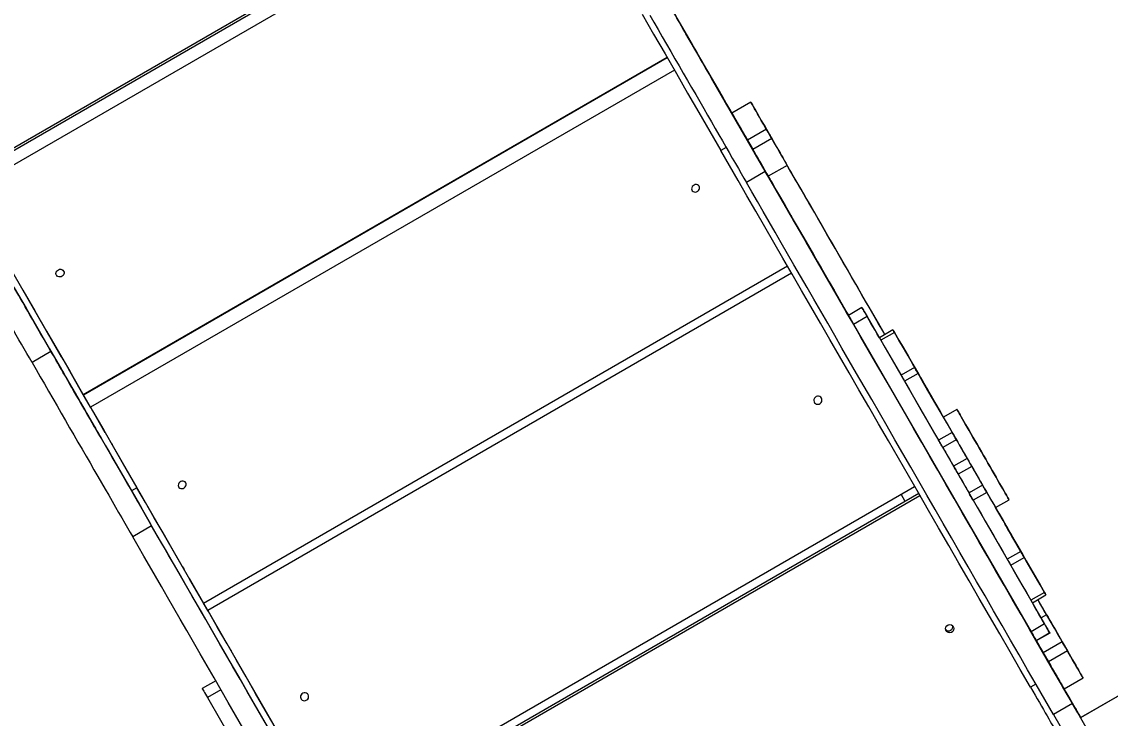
# Model space of a CAD drawing. Header units: millimetres. Extents: x -12977 to 11786, y -11805 to 10558.
# Drawn here: x 3278 to 4321, y 3765 to 4432 of the extents above; entities that cross this region are included whole.
import ezdxf

# ---------------------------------------------------------------- set-up
doc = ezdxf.new("R2010")
doc.units = ezdxf.units.MM
for name, color, linetype in [('DIKOM_ОБЪЕКТ', 7, 'Continuous'), ('DIKOM_РАЗМЕР_ЗОНА', 7, 'Continuous'), ('DIKOM_РАЗМЕР_ОБЪЕКТА', 7, 'Continuous')]:
    doc.layers.add(name, color=color, linetype=linetype)
doc.styles.add('style1', font='arial.ttf', dxfattribs={"width": 0.8})
doc.dimstyles.new('1-50', dxfattribs={"dimtxt": 300, "dimasz": 200, "dimexe": 100, "dimexo": 0, "dimgap": 100, "dimtad": 1, "dimtxsty": 'style1', "dimcen": 200, "dimclrd": 7, "dimclre": 7, "dimclrt": 7, "dimadec": 1, "dimazin": 2, "dimtfac": 1, "dimtmove": 0, "dimatfit": 2, "dimfxl": 0, "dimlwd": 25, "dimlwe": 18, "dimarcsym": 0})

# ---------------------------------------------------------------- blocks, each defined once
blk = doc.blocks.new('*D10')
at = {"layer": 'Defpoints', "color": 0, "transparency": 16777216}
for p in [(4270.3, 8458.2), (2861.7, -8997.1), (10043.4, -8997.1)]:
    blk.add_point(p, dxfattribs=at)
at = {"layer": 'DIKOM_РАЗМЕР_ОБЪЕКТА', "color": 7, "lineweight": 18, "transparency": 16777216}
for p, q in [((4270.3, 8458.2), (10143.4, 8458.2)), ((2861.7, -8997.1), (10143.4, -8997.1))]:
    blk.add_line(p, q, dxfattribs=at)
at = {"layer": 'DIKOM_РАЗМЕР_ОБЪЕКТА', "color": 7, "lineweight": 25, "transparency": 16777216}
blk.add_line((10043.4, 8258.2), (10043.4, -8797.1), dxfattribs=at)
at = {"layer": 'DIKOM_РАЗМЕР_ОБЪЕКТА', "color": 7, "transparency": 16777216}
for points in [[(10010, 8258.2), (10076.7, 8258.2), (10043.4, 8458.2)], [(10010, -8797.1), (10076.7, -8797.1), (10043.4, -8997.1)]]:
    blk.add_solid(points, dxfattribs=at)
at = {"layer": 'DIKOM_РАЗМЕР_ОБЪЕКТА', "color": 7, "transparency": 16777216, "insert": (9790.2, -3229.2), "char_height": 300, "attachment_point": 5, "rotation": 90, "style": 'style1'}
blk.add_mtext('17450', dxfattribs=at)
blk = doc.blocks.new('*D11')
at = {"layer": 'Defpoints', "color": 0, "transparency": 16777216}
for p in [(4304.4, 10557.6), (2504.1, -11339.7), (11686.1, -11339.7)]:
    blk.add_point(p, dxfattribs=at)
at = {"layer": 'DIKOM_РАЗМЕР_ЗОНА', "color": 7, "lineweight": 18, "transparency": 16777216}
for p, q in [((4304.4, 10557.6), (11786.1, 10557.6)), ((2504.1, -11339.7), (11786.1, -11339.7))]:
    blk.add_line(p, q, dxfattribs=at)
at = {"layer": 'DIKOM_РАЗМЕР_ЗОНА', "color": 7, "lineweight": 25, "transparency": 16777216}
blk.add_line((11686.1, 10357.6), (11686.1, -11139.7), dxfattribs=at)
at = {"layer": 'DIKOM_РАЗМЕР_ЗОНА', "color": 7, "transparency": 16777216}
for points in [[(11652.7, 10357.6), (11719.4, 10357.6), (11686.1, 10557.6)], [(11652.7, -11139.7), (11719.4, -11139.7), (11686.1, -11339.7)]]:
    blk.add_solid(points, dxfattribs=at)
at = {"layer": 'DIKOM_РАЗМЕР_ЗОНА', "color": 7, "transparency": 16777216, "insert": (11432.9, -3192), "char_height": 300, "attachment_point": 5, "rotation": 90, "style": 'style1'}
blk.add_mtext('21900', dxfattribs=at)

msp = doc.modelspace()

# ---------------------------------------------------------------- linework, layer by layer
at = {"layer": 'DIKOM_ОБЪЕКТ', "color": 7, "linetype": 'Continuous', "lineweight": 15}
for p, q in [((3775.471, 4602.842), (3218.226, 4281.116)), ((3219.17, 4279.488), (3778.617, 4602.485)), ((3225.128, 4269.163), (3784.577, 4592.161)), ((3958.697, 4344.772), (3877.141, 4486.031)), ((3914.708, 4420.819), (3914.708, 4420.819)), ((3896.742, 4397.903), (3337.293, 4074.905)), ((3896.885, 4397.656), (3337.437, 4074.659)), ((3903.635, 4385.965), (3344.186, 4062.967)), ((3939.161, 4378.445), (3942.16, 4373.249)), ((3946.508, 4365.718), (3939.76, 4377.41)), ((4008.18, 4258.913), (3940.626, 4375.91)), ((3942.388, 4372.758), (3942.412, 4372.773)), ((3942.412, 4372.773), (3942.388, 4372.759)), ((4015.795, 4245.721), (3946.508, 4365.718)), ((4015.179, 4246.787), (3947.624, 4363.785)), ((3976.862, 4355.26), (3958.675, 4344.759)), ((3991.86, 4329.278), (3973.673, 4318.778)), ((3991.86, 4329.278), (3996.888, 4320.569)), ((3971.496, 4322.435), (3971.496, 4322.434)), ((3973.673, 4318.778), (3978.701, 4310.069)), ((3996.888, 4320.569), (3978.701, 4310.069)), ((3953.261, 4311.906), (3948.113, 4308.935)), ((3990.808, 4288.878), (3972.622, 4278.378)), ((4011.803, 4294.739), (3993.617, 4284.239)), ((4015.795, 4245.721), (4009.11, 4257.303)), ((4013.644, 4249.449), (4016.644, 4244.252)), ((4013.644, 4249.449), (4013.644, 4249.448)), ((4016.644, 4244.252), (4016.643, 4244.252)), ((3316.427, 4111.043), (3246.436, 4232.26)), ((3452.447, 3875.471), (4011.897, 4198.47)), ((4016.003, 4191.358), (3456.554, 3868.36)), ((4054.624, 4178.476), (4056.618, 4175.022)), ((4060.61, 4168.106), (4056.166, 4175.806)), ((4070.439, 4151.087), (4057.067, 4174.245)), ((4070.437, 4151.086), (4060.61, 4168.106)), ((4070.437, 4151.086), (4061.719, 4166.184)), ((4083.393, 4158.566), (4070.403, 4151.066)), ((4083.393, 4158.566), (4083.409, 4158.573)), ((4088.392, 4149.905), (4075.402, 4142.405)), ((4075.402, 4142.405), (4245.402, 3847.956)), ((4088.392, 4149.905), (4258.392, 3855.456)), ((4113.082, 4137.174), (4100.092, 4129.674)), ((4114.505, 4134.709), (4101.515, 4127.209)), ((3304.38, 4119.875), (3304.357, 4119.861)), ((3306.302, 4116.468), (3288.115, 4105.968)), ((3337.293, 4074.905), (3322.936, 4099.77)), ((4133.817, 4101.245), (4120.827, 4093.745)), ((4133.83, 4101.253), (4133.825, 4101.25)), ((4133.973, 4101.005), (4133.968, 4101.002)), ((4137.151, 4095.47), (4124.161, 4087.97)), ((3337.447, 4074.665), (3337.304, 4074.912)), ((3344.186, 4062.967), (3337.437, 4074.659)), ((4150.339, 4072.639), (4150.338, 4072.639)), ((4152.015, 4069.746), (4152.014, 4069.745)), ((3344.186, 4062.967), (3358.044, 4038.967)), ((4174.388, 4060.989), (4161.397, 4053.489)), ((4169.786, 4038.95), (4156.796, 4031.45)), ((3354.38, 4033.273), (3354.356, 4033.259)), ((3354.357, 4033.259), (3354.38, 4033.273)), ((3432.344, 3910.288), (3364.789, 4027.285)), ((4173.822, 4031.959), (4160.832, 4024.459)), ((4184.132, 4014.091), (4171.142, 4006.591)), ((4188.645, 4006.275), (4175.655, 3998.775)), ((3388.661, 3985.935), (3383.464, 3982.934)), ((3574.451, 3664.168), (4133.9, 3987.166)), ((4198.964, 3988.412), (4185.973, 3980.912)), ((4137.877, 3980.277), (3578.43, 3657.28)), ((4138.996, 3978.34), (3579.547, 3655.342)), ((4203, 3981.421), (4190.01, 3973.921)), ((4211.397, 3966.887), (4224.388, 3974.387)), ((3402.777, 3949.378), (3384.59, 3938.878)), ((4220.784, 3950.633), (4220.784, 3950.633)), ((4222.453, 3947.735), (4222.452, 3947.735)), ((4235.631, 3924.898), (4222.641, 3917.398)), ((4225.975, 3911.623), (4238.965, 3919.123)), ((4238.834, 3919.379), (4238.829, 3919.376)), ((4238.973, 3919.128), (4238.978, 3919.131)), ((3438.59, 3899.471), (3452.447, 3875.471)), ((4258.289, 3885.667), (4245.299, 3878.167)), ((4246.723, 3875.702), (4259.713, 3883.202)), ((3456.554, 3868.36), (3452.449, 3875.473)), ((3456.554, 3868.36), (3471.645, 3842.223)), ((4260.364, 3864.219), (4255.111, 3861.186)), ((4258.392, 3855.456), (4245.402, 3847.956)), ((4263.393, 3846.796), (4250.403, 3839.297)), ((4250.403, 3839.297), (4250.418, 3839.304)), ((4263.409, 3846.804), (4250.418, 3839.304)), ((4263.575, 3816.572), (4250.442, 3839.318)), ((4264.53, 3814.918), (4250.443, 3839.318)), ((4262.417, 3818.582), (4250.444, 3839.319)), ((4275.276, 3838.386), (4257.09, 3827.886)), ((4263.393, 3846.796), (4263.409, 3846.804)), ((4275.276, 3838.386), (4280.304, 3829.678)), ((3552.452, 3702.268), (3478.884, 3829.684)), ((4257.09, 3827.886), (4262.117, 3819.178)), ((4280.304, 3829.678), (4262.117, 3819.178)), ((4264.53, 3814.918), (4263.424, 3816.838)), ((4263.926, 3816.002), (4263.926, 3816.002)), ((4266.734, 3811.104), (4266.733, 3811.103)), ((4266.734, 3811.104), (4267.231, 3810.242)), ((4267.231, 3810.242), (4267.231, 3810.242)), ((4379.496, 3815.678), (4292.893, 3765.677)), ((4379.606, 3815.745), (4293.004, 3765.745)), ((3464.173, 3801.059), (3451.194, 3793.566)), ((4250.131, 3797.759), (4244.975, 3794.782)), ((4277.119, 3793.198), (4295.306, 3803.698)), ((3469.173, 3792.399), (3456.194, 3784.905)), ((4293, 3765.742), (4277.141, 3793.211)), ((3456.194, 3784.905), (3626.194, 3490.456)), ((4285.027, 3779.317), (4266.84, 3768.817)), ((4285.027, 3779.317), (4292.899, 3765.681)), ((4285.067, 3779.341), (4292.939, 3765.706)), ((4266.84, 3768.817), (4299.713, 3711.88)), ((4292.893, 3765.677), (4292.944, 3765.708)), ((4292.893, 3765.677), (4342.893, 3679.075)), ((4292.942, 3765.708), (4292.939, 3765.706)), ((4292.942, 3765.708), (4292.944, 3765.708)), ((4292.947, 3765.71), (4292.944, 3765.708)), ((4292.947, 3765.71), (4292.949, 3765.712)), ((4292.949, 3765.712), (4293.004, 3765.745)), ((4292.949, 3765.712), (4292.949, 3765.712))]:
    msp.add_line(p, q, dxfattribs=at)
at = {"layer": 'DIKOM_ОБЪЕКТ', "color": 7, "linetype": 'Continuous', "lineweight": 15, "flags": 128}
for points in [[(3866.42, 4504.413), (3873.628, 4491.929), (3884.871, 4472.459), (3896.026, 4453.138), (3907.093, 4433.972), (3918.068, 4414.965), (3928.95, 4396.119), (3939.735, 4377.44), (3950.423, 4358.93), (3961.011, 4340.594), (3971.496, 4322.435)], [(3866.42, 4504.413), (3870.514, 4497.323), (3881.765, 4477.837), (3892.933, 4458.496), (3904.014, 4439.304), (3915.008, 4420.264), (3925.911, 4401.381), (3936.721, 4382.659), (3947.437, 4364.1), (3958.057, 4345.709), (3968.577, 4327.489), (3978.996, 4309.444)], [(3866.435, 4504.421), (3873.953, 4491.401), (3884.295, 4473.489), (3894.537, 4455.753), (3904.675, 4438.195), (3914.708, 4420.819)], [(3866.435, 4504.421), (3874.034, 4491.26), (3884.376, 4473.349), (3894.617, 4455.612), (3904.756, 4438.054), (3914.789, 4420.678)], [(3872.644, 4439.638), (3883.71, 4420.472), (3894.685, 4401.465), (3905.567, 4382.619), (3916.353, 4363.94), (3927.04, 4345.43), (3937.628, 4327.094), (3948.113, 4308.935)], [(3880.077, 4438.659), (3884.047, 4431.784), (3888.046, 4424.855), (3892.069, 4417.888), (3896.106, 4410.896), (3900.149, 4403.893), (3904.19, 4396.893), (3908.222, 4389.911), (3912.234, 4382.961), (3916.221, 4376.056), (3920.173, 4369.211), (3924.083, 4362.439), (3927.943, 4355.754), (3931.745, 4349.169), (3935.481, 4342.699), (3939.144, 4336.355), (3942.726, 4330.151), (3946.22, 4324.099), (3949.62, 4318.212), (3952.917, 4312.501), (3956.107, 4306.978), (3959.181, 4301.653), (3962.134, 4296.539), (3964.961, 4291.644), (3967.654, 4286.98), (3970.209, 4282.555), (3972.622, 4278.378)], [(3906.13, 4435.553), (3908.064, 4432.203), (3910.065, 4428.738), (3912.118, 4425.181), (3914.21, 4421.558), (3916.324, 4417.896), (3918.446, 4414.22), (3920.561, 4410.558), (3922.652, 4406.935), (3924.706, 4403.378), (3926.707, 4399.913), (3928.641, 4396.564), (3930.493, 4393.355), (3932.252, 4390.31), (3933.903, 4387.45), (3935.435, 4384.797), (3936.837, 4382.369), (3938.099, 4380.183), (3939.212, 4378.256), (3940.168, 4376.602), (3940.959, 4375.231), (3941.581, 4374.155), (3942.028, 4373.381), (3942.298, 4372.914), (3942.388, 4372.758)], [(3942.412, 4372.773), (3942.322, 4372.929), (3942.053, 4373.396), (3941.606, 4374.171), (3940.985, 4375.247), (3940.194, 4376.618), (3939.239, 4378.272), (3938.126, 4380.199), (3936.865, 4382.385), (3935.463, 4384.814), (3933.931, 4387.467), (3932.28, 4390.327), (3930.522, 4393.372), (3928.67, 4396.581), (3926.736, 4399.931), (3924.735, 4403.396), (3922.682, 4406.953), (3920.59, 4410.576), (3918.476, 4414.238), (3916.354, 4417.914), (3914.239, 4421.576), (3912.148, 4425.199), (3910.094, 4428.755), (3908.093, 4432.221), (3906.159, 4435.57)], [(3906.233, 4435.355), (3910.256, 4428.388), (3914.292, 4421.396), (3918.336, 4414.393), (3922.377, 4407.393), (3926.408, 4400.411), (3930.421, 4393.461), (3934.408, 4386.556), (3938.36, 4379.711), (3942.27, 4372.939), (3946.13, 4366.254), (3949.931, 4359.669), (3953.667, 4353.199), (3957.33, 4346.855), (3960.912, 4340.651), (3964.407, 4334.599), (3967.806, 4328.712), (3971.104, 4323.001), (3974.293, 4317.478), (3977.368, 4312.153), (3980.321, 4307.039), (3983.147, 4302.144), (3985.841, 4297.48), (3988.396, 4293.055), (3990.808, 4288.878)], [(4070.448, 4151.092), (4060.547, 4168.24), (4050.291, 4186.003), (4040.099, 4203.655), (4029.974, 4221.19), (4019.918, 4238.606), (4009.936, 4255.895), (4000.028, 4273.054), (3990.199, 4290.077), (3980.451, 4306.96), (3970.786, 4323.698), (3961.208, 4340.286), (3951.719, 4356.72), (3942.322, 4372.995), (3933.019, 4389.106), (3923.814, 4405.049), (3914.708, 4420.819)], [(4070.448, 4151.092), (4060.627, 4168.099), (4050.372, 4185.862), (4040.18, 4203.514), (4030.055, 4221.05), (4019.999, 4238.465), (4010.017, 4255.754), (4000.109, 4272.913), (3990.28, 4289.936), (3980.532, 4306.819), (3970.868, 4323.557), (3961.29, 4340.145), (3951.8, 4356.579), (3942.403, 4372.854), (3933.101, 4388.965), (3923.895, 4404.908), (3914.789, 4420.678)], [(3940.626, 4375.91), (3939.988, 4377.014), (3939.452, 4377.942), (3939.038, 4378.659), (3938.762, 4379.138), (3938.634, 4379.359), (3938.659, 4379.314), (3938.837, 4379.006), (3939.161, 4378.445)], [(3942.16, 4373.249), (3942.617, 4372.458), (3943.189, 4371.466), (3943.855, 4370.313), (3944.589, 4369.042), (3945.362, 4367.702), (3946.146, 4366.344), (3946.91, 4365.022), (3947.624, 4363.785)], [(3976.942, 4355.12), (3976.862, 4355.259), (3976.969, 4355.074), (3977.261, 4354.568), (3977.734, 4353.747), (3978.384, 4352.621), (3979.201, 4351.205), (3980.176, 4349.516), (3981.296, 4347.576), (3982.548, 4345.407), (3983.916, 4343.038), (3985.383, 4340.497), (3986.93, 4337.817), (3988.539, 4335.03), (3990.189, 4332.172), (3991.86, 4329.278)], [(4105.368, 4132.721), (4104.304, 4134.565), (4099.093, 4143.589), (4093.924, 4152.541), (4088.802, 4161.413), (4083.732, 4170.193), (4078.721, 4178.873), (4073.773, 4187.442), (4068.895, 4195.891), (4064.091, 4204.211), (4059.367, 4212.392), (4054.729, 4220.425), (4050.181, 4228.301), (4045.729, 4236.012), (4041.377, 4243.549), (4037.13, 4250.904), (4032.993, 4258.068), (4028.971, 4265.033), (4025.068, 4271.793), (4021.289, 4278.338), (4017.637, 4284.662), (4014.116, 4290.758), (4010.732, 4296.62), (4007.486, 4302.239), (4004.384, 4307.612), (4001.428, 4312.73), (3998.622, 4317.589), (3995.968, 4322.184), (3993.471, 4326.508), (3991.132, 4330.559), (3988.954, 4334.329), (3986.939, 4337.817), (3985.091, 4341.017), (3983.41, 4343.927), (3981.899, 4346.543), (3980.56, 4348.861), (3979.393, 4350.88), (3978.4, 4352.598), (3977.583, 4354.012), (3976.942, 4355.12)], [(3958.675, 4344.759), (3958.676, 4344.759), (3958.782, 4344.574), (3959.074, 4344.068), (3959.548, 4343.247), (3960.197, 4342.121), (3961.014, 4340.705), (3961.989, 4339.017), (3963.11, 4337.076), (3964.361, 4334.907), (3965.729, 4332.537), (3967.196, 4329.997), (3968.743, 4327.317), (3970.352, 4324.53), (3972.002, 4321.672), (3973.673, 4318.778)], [(3962.655, 4337.764), (3962.744, 4337.61), (3963.002, 4337.162), (3963.408, 4336.46), (3963.924, 4335.565), (3964.505, 4334.559), (3965.1, 4333.529), (3965.655, 4332.568), (3966.121, 4331.76), (3966.457, 4331.179), (3966.633, 4330.874), (3966.633, 4330.875), (3966.457, 4331.179), (3966.121, 4331.761), (3965.655, 4332.568), (3965.1, 4333.529), (3964.506, 4334.559), (3963.925, 4335.566), (3963.408, 4336.46), (3963.003, 4337.162), (3962.744, 4337.61), (3962.655, 4337.764)], [(4070.434, 4151.084), (4066.917, 4157.175), (4057.848, 4172.883), (4048.848, 4188.469), (4039.922, 4203.928), (4031.073, 4219.255), (4022.302, 4234.445), (4013.614, 4249.493), (4005.01, 4264.393), (3996.493, 4279.143), (3988.067, 4293.736), (3979.734, 4308.168), (3971.496, 4322.435)], [(3994, 4325.578), (3994.095, 4325.414), (3994.369, 4324.939), (3994.793, 4324.205), (3995.32, 4323.291), (3995.894, 4322.297), (3996.453, 4321.329), (3996.935, 4320.494), (3997.289, 4319.881), (3997.476, 4319.557), (3997.476, 4319.557), (3997.289, 4319.881), (3996.935, 4320.494), (3996.453, 4321.33), (3995.894, 4322.297), (3995.32, 4323.291), (3994.793, 4324.205), (3994.369, 4324.939), (3994.095, 4325.414), (3994, 4325.578)], [(3996.888, 4320.569), (3998.573, 4317.65), (4000.237, 4314.769), (4001.858, 4311.961), (4003.416, 4309.262), (4004.892, 4306.706), (4006.267, 4304.325), (4007.523, 4302.15), (4008.644, 4300.208), (4009.616, 4298.525), (4010.427, 4297.12), (4011.067, 4296.012), (4011.528, 4295.215), (4011.803, 4294.739)], [(4244.975, 3794.782), (4235.123, 3811.845), (4225.278, 3828.899), (4215.441, 3845.936), (4205.617, 3862.951), (4195.809, 3879.939), (4186.019, 3896.895), (4176.251, 3913.813), (4166.509, 3930.688), (4156.794, 3947.514), (4147.11, 3964.286), (4137.461, 3980.998), (4127.85, 3997.645), (4118.279, 4014.222), (4108.751, 4030.723), (4099.27, 4047.144), (4089.839, 4063.478), (4080.461, 4079.721), (4071.138, 4095.867), (4061.874, 4111.912), (4052.672, 4127.849), (4043.535, 4143.675), (4034.465, 4159.383), (4025.466, 4174.969), (4016.54, 4190.428), (4007.69, 4205.755), (3998.919, 4220.945), (3990.231, 4235.993), (3981.627, 4250.894), (3973.111, 4265.643), (3964.684, 4280.236), (3956.351, 4294.668), (3948.113, 4308.935)], [(3978.701, 4310.069), (3980.386, 4307.151), (3982.05, 4304.269), (3983.672, 4301.461), (3985.23, 4298.762), (3986.706, 4296.206), (3988.08, 4293.825), (3989.336, 4291.65), (3990.457, 4289.709), (3991.43, 4288.025), (3992.241, 4286.62), (3992.881, 4285.512), (3993.341, 4284.715), (3993.617, 4284.239)], [(4070.434, 4151.084), (4065.168, 4160.204), (4056.188, 4175.756), (4047.281, 4191.183), (4038.45, 4206.477), (4029.698, 4221.635), (4021.028, 4236.651), (4012.442, 4251.521), (4003.943, 4266.24), (3995.534, 4280.803), (3987.218, 4295.206), (3978.996, 4309.444)], [(4285.027, 3779.317), (4276.798, 3793.569), (4268.574, 3807.813), (4260.359, 3822.043), (4252.156, 3836.251), (4243.969, 3850.431), (4235.801, 3864.576), (4227.658, 3878.681), (4219.543, 3892.737), (4211.458, 3906.739), (4203.409, 3920.68), (4195.4, 3934.553), (4187.432, 3948.352), (4179.511, 3962.07), (4171.641, 3975.702), (4163.824, 3989.24), (4156.065, 4002.678), (4148.367, 4016.01), (4140.734, 4029.23), (4133.17, 4042.332), (4125.677, 4055.308), (4118.26, 4068.155), (4110.922, 4080.864), (4103.666, 4093.43), (4096.496, 4105.848), (4089.415, 4118.111), (4082.426, 4130.214), (4075.533, 4142.152), (4068.74, 4153.918), (4062.048, 4165.506), (4055.462, 4176.913), (4048.984, 4188.131), (4042.617, 4199.157), (4036.365, 4209.984), (4030.231, 4220.608), (4024.216, 4231.024), (4018.325, 4241.227), (4012.559, 4251.211), (4006.922, 4260.973), (4001.416, 4270.508), (3996.044, 4279.811), (3990.808, 4288.878)], [(4105.364, 4132.718), (4103.639, 4135.705), (4099.133, 4143.509), (4094.679, 4151.223), (4090.284, 4158.836), (4085.953, 4166.337), (4081.692, 4173.716), (4077.508, 4180.962), (4073.407, 4188.065), (4069.394, 4195.016), (4065.474, 4201.804), (4061.654, 4208.419), (4057.939, 4214.853), (4054.334, 4221.097), (4050.844, 4227.141), (4047.474, 4232.977), (4044.229, 4238.597), (4041.113, 4243.993), (4038.13, 4249.157), (4035.286, 4254.083), (4032.584, 4258.762), (4030.027, 4263.19), (4027.619, 4267.358), (4025.365, 4271.262), (4023.266, 4274.896), (4021.326, 4278.255), (4019.547, 4281.334), (4017.933, 4284.129), (4016.485, 4286.636), (4015.205, 4288.851), (4014.096, 4290.771), (4013.158, 4292.394), (4012.394, 4293.717), (4011.803, 4294.739)], [(3927.458, 4274.719), (3926.794, 4275.515), (3925.88, 4276.062), (3924.8, 4276.311), (3923.647, 4276.242), (3922.525, 4275.86), (3921.534, 4275.199), (3920.762, 4274.317), (3920.276, 4273.294), (3920.121, 4272.219), (3920.31, 4271.189), (3920.827, 4270.294), (3921.624, 4269.616), (3922.633, 4269.213), (3923.762, 4269.121), (3924.912, 4269.349), (3925.98, 4269.877), (3926.872, 4270.657), (3927.508, 4271.621), (3927.832, 4272.682), (3927.815, 4273.746), (3927.458, 4274.719)], [(4266.84, 3768.817), (4258.612, 3783.069), (4250.388, 3797.313), (4242.172, 3811.543), (4233.969, 3825.751), (4225.782, 3839.931), (4217.615, 3854.077), (4209.472, 3868.181), (4201.356, 3882.237), (4193.272, 3896.239), (4185.223, 3910.18), (4177.213, 3924.053), (4169.246, 3937.852), (4161.325, 3951.57), (4153.454, 3965.202), (4145.638, 3978.74), (4137.879, 3992.178), (4130.181, 4005.51), (4122.548, 4018.73), (4114.983, 4031.832), (4107.491, 4044.808), (4100.073, 4057.654), (4092.735, 4070.364), (4085.479, 4082.93), (4078.309, 4095.348), (4071.228, 4107.611), (4064.24, 4119.714), (4057.347, 4131.652), (4050.553, 4143.418), (4043.862, 4155.006), (4037.275, 4166.413), (4030.797, 4177.631), (4024.431, 4188.657), (4018.179, 4199.484), (4012.044, 4210.108), (4006.03, 4220.524), (4000.138, 4230.726), (3994.373, 4240.711), (3988.736, 4250.473), (3983.23, 4260.008), (3977.858, 4269.311), (3972.622, 4278.378)], [(3992.895, 4285.484), (3992.983, 4285.331), (3993.248, 4284.871), (3993.689, 4284.105), (3994.306, 4283.036), (3995.098, 4281.663), (3996.063, 4279.989), (3997.202, 4278.016), (3998.51, 4275.748), (3999.988, 4273.187), (4001.633, 4270.337), (4003.442, 4267.202), (4005.414, 4263.786), (4007.544, 4260.094), (4009.831, 4256.133), (4012.271, 4251.906), (4014.86, 4247.42), (4017.595, 4242.682), (4020.472, 4237.698), (4023.487, 4232.475), (4026.635, 4227.021), (4029.913, 4221.343), (4033.315, 4215.449), (4036.837, 4209.348), (4040.473, 4203.048), (4044.22, 4196.559), (4048.07, 4189.889), (4052.019, 4183.048), (4056.062, 4176.045), (4060.192, 4168.891), (4064.404, 4161.595), (4068.691, 4154.168), (4070.463, 4151.1)], [(4070.492, 4151.117), (4068.72, 4154.186), (4064.432, 4161.612), (4060.219, 4168.907), (4056.089, 4176.061), (4052.046, 4183.063), (4048.096, 4189.904), (4044.245, 4196.574), (4040.498, 4203.063), (4036.86, 4209.362), (4033.338, 4215.463), (4029.935, 4221.356), (4026.656, 4227.033), (4023.507, 4232.487), (4020.491, 4237.71), (4017.613, 4242.693), (4014.877, 4247.431), (4012.287, 4251.916), (4009.846, 4256.142), (4007.559, 4260.103), (4005.427, 4263.794), (4003.455, 4267.209), (4001.644, 4270.344), (3999.999, 4273.193), (3998.52, 4275.753), (3997.21, 4278.021), (3996.07, 4279.993), (3995.104, 4281.666), (3994.311, 4283.038), (3993.693, 4284.107), (3993.25, 4284.872), (3992.984, 4285.331), (3992.895, 4285.484)], [(4070.492, 4151.117), (4067.766, 4155.837), (4063.506, 4163.216), (4059.322, 4170.462), (4055.22, 4177.565), (4051.207, 4184.516), (4047.288, 4191.304), (4043.468, 4197.919), (4039.753, 4204.353), (4036.147, 4210.597), (4032.657, 4216.64), (4029.287, 4222.477), (4026.042, 4228.097), (4022.926, 4233.493), (4019.944, 4238.657), (4017.1, 4243.583), (4014.397, 4248.263), (4011.84, 4252.69), (4009.433, 4256.858), (4007.178, 4260.762), (4005.079, 4264.396), (4003.139, 4267.755), (4001.361, 4270.834), (3999.747, 4273.629), (3998.298, 4276.136), (3997.019, 4278.351), (3995.909, 4280.271), (3994.972, 4281.894), (3994.207, 4283.217), (3993.617, 4284.239)], [(4013.644, 4249.449), (4013.188, 4250.24), (4012.616, 4251.231), (4011.95, 4252.384), (4011.216, 4253.655), (4010.442, 4254.996), (4009.658, 4256.353), (4008.895, 4257.676), (4008.18, 4258.913)], [(4015.179, 4246.787), (4015.816, 4245.683), (4016.353, 4244.755), (4016.767, 4244.038), (4017.043, 4243.56), (4017.171, 4243.338), (4017.145, 4243.383), (4016.967, 4243.691), (4016.644, 4244.252)], [(3268.056, 4194.807), (3279.466, 4175.047), (3290.793, 4155.429), (3302.036, 4135.959), (3313.191, 4116.638), (3324.258, 4097.472), (3335.233, 4078.465), (3346.114, 4059.62), (3356.9, 4040.94), (3367.588, 4022.43), (3378.176, 4004.094), (3388.661, 3985.935)], [(3318.45, 4193.534), (3318.825, 4192.529), (3318.859, 4191.436), (3318.548, 4190.351), (3317.922, 4189.372), (3317.034, 4188.584), (3315.964, 4188.059), (3314.808, 4187.843), (3313.667, 4187.954), (3312.643, 4188.384), (3311.828, 4189.093), (3311.293, 4190.02), (3311.086, 4191.081), (3311.226, 4192.182), (3311.699, 4193.226), (3312.465, 4194.119), (3313.455, 4194.783), (3314.581, 4195.158), (3315.742, 4195.211), (3316.837, 4194.938), (3317.767, 4194.362), (3318.45, 4193.534)], [(3306.302, 4116.468), (3303.838, 4120.735), (3301.34, 4125.061), (3298.822, 4129.423), (3296.296, 4133.799), (3293.775, 4138.164), (3291.273, 4142.498), (3288.802, 4146.778), (3286.376, 4150.979), (3284.007, 4155.082), (3281.707, 4159.065), (3279.489, 4162.907), (3277.364, 4166.588), (3275.343, 4170.088), (3273.436, 4173.39), (3271.654, 4176.476), (3270.006, 4179.33), (3268.5, 4181.938)], [(3271.15, 4177.45), (3282.482, 4157.823), (3293.733, 4138.337), (3304.901, 4118.996), (3315.983, 4099.804), (3326.976, 4080.764), (3337.879, 4061.881), (3348.69, 4043.159), (3359.406, 4024.6), (3370.025, 4006.209), (3380.545, 3987.989), (3390.965, 3969.944)], [(4057.067, 4174.245), (4056.357, 4175.476), (4055.725, 4176.571), (4055.196, 4177.488), (4054.789, 4178.191), (4054.521, 4178.655), (4054.402, 4178.86), (4054.437, 4178.8), (4054.624, 4178.476)], [(4056.618, 4175.022), (4056.949, 4174.447), (4057.413, 4173.643), (4057.992, 4172.641), (4058.663, 4171.479), (4059.4, 4170.202), (4060.175, 4168.86), (4060.958, 4167.503), (4061.719, 4166.184)], [(3288.115, 4105.968), (3285.651, 4110.235), (3283.154, 4114.561), (3280.635, 4118.923), (3278.109, 4123.299), (3275.588, 4127.664), (3273.086, 4131.998), (3270.616, 4136.277), (3268.189, 4140.479), (3265.82, 4144.583), (3263.521, 4148.565), (3261.303, 4152.407), (3259.177, 4156.088), (3257.156, 4159.588), (3255.25, 4162.89), (3253.467, 4165.976), (3251.819, 4168.83), (3250.313, 4171.438)], [(4083.393, 4158.566), (4083.489, 4158.399), (4083.773, 4157.906), (4084.235, 4157.106), (4084.857, 4156.029), (4085.615, 4154.717), (4086.479, 4153.219), (4087.417, 4151.595), (4088.392, 4149.905)], [(4100.099, 4129.679), (4098.087, 4133.164), (4095.911, 4136.93), (4093.896, 4140.42), (4092.044, 4143.627), (4090.358, 4146.546), (4088.841, 4149.172), (4087.496, 4151.501), (4086.324, 4153.529), (4085.328, 4155.252), (4084.51, 4156.669), (4083.869, 4157.777), (4083.409, 4158.573)], [(4070.403, 4151.066), (4070.499, 4150.899), (4070.783, 4150.406), (4071.245, 4149.606), (4071.867, 4148.529), (4072.624, 4147.216), (4073.489, 4145.719), (4074.427, 4144.095), (4075.402, 4142.405)], [(4114.506, 4134.709), (4113.921, 4135.721), (4113.468, 4136.506), (4113.18, 4137.004), (4113.082, 4137.174), (4113.18, 4137.004), (4113.467, 4136.506), (4113.921, 4135.72), (4114.505, 4134.709)], [(4114.505, 4134.709), (4118.771, 4127.319), (4123.113, 4119.798), (4127.524, 4112.158), (4131.995, 4104.413), (4136.521, 4096.574), (4141.091, 4088.657), (4145.7, 4080.674), (4150.339, 4072.639)], [(4150.342, 4072.641), (4145.703, 4080.676), (4141.094, 4088.659), (4136.523, 4096.576), (4131.998, 4104.414), (4127.526, 4112.159), (4123.115, 4119.799), (4118.772, 4127.32), (4114.506, 4134.709)], [(3304.357, 4119.861), (3304.447, 4119.705), (3304.716, 4119.238), (3305.163, 4118.463), (3305.784, 4117.387), (3306.575, 4116.016), (3307.53, 4114.361), (3308.642, 4112.434), (3309.904, 4110.249), (3311.306, 4107.82), (3312.837, 4105.166), (3314.488, 4102.307), (3316.247, 4099.261), (3318.099, 4096.053), (3320.032, 4092.703), (3322.033, 4089.238), (3324.087, 4085.681), (3326.178, 4082.058), (3328.293, 4078.396), (3330.415, 4074.72), (3332.529, 4071.058), (3334.621, 4067.435), (3336.674, 4063.878), (3338.675, 4060.413), (3340.609, 4057.064), (3342.462, 4053.855), (3344.22, 4050.81), (3345.871, 4047.95), (3347.404, 4045.297), (3348.806, 4042.869), (3350.068, 4040.683), (3351.181, 4038.756), (3352.136, 4037.102), (3352.928, 4035.731), (3353.549, 4034.655), (3353.997, 4033.881), (3354.267, 4033.414), (3354.357, 4033.259)], [(3354.38, 4033.273), (3354.29, 4033.429), (3354.021, 4033.896), (3353.574, 4034.67), (3352.953, 4035.747), (3352.162, 4037.117), (3351.207, 4038.772), (3350.095, 4040.7), (3348.833, 4042.885), (3347.431, 4045.314), (3345.899, 4047.967), (3344.249, 4050.827), (3342.49, 4053.873), (3340.638, 4057.081), (3338.705, 4060.43), (3336.704, 4063.896), (3334.65, 4067.453), (3332.559, 4071.076), (3330.444, 4074.738), (3328.322, 4078.414), (3326.208, 4082.076), (3324.116, 4085.698), (3322.063, 4089.255), (3320.062, 4092.721), (3318.128, 4096.07), (3316.275, 4099.279), (3314.517, 4102.324), (3312.866, 4105.183), (3311.333, 4107.837), (3309.931, 4110.265), (3308.669, 4112.451), (3307.556, 4114.378), (3306.601, 4116.032), (3305.809, 4117.402), (3305.188, 4118.478), (3304.74, 4119.253), (3304.47, 4119.719), (3304.38, 4119.875)], [(4100.092, 4129.674), (4100.19, 4129.504), (4100.477, 4129.006), (4100.931, 4128.221), (4101.515, 4127.209)], [(4101.515, 4127.209), (4105.781, 4119.819), (4110.123, 4112.298), (4114.533, 4104.658), (4119.005, 4096.912), (4120.832, 4093.748)], [(3306.302, 4116.468), (3310.232, 4109.659), (3314.202, 4102.784), (3318.202, 4095.855), (3322.224, 4088.888), (3326.261, 4081.896), (3330.304, 4074.893), (3334.345, 4067.893), (3338.377, 4060.911), (3342.39, 4053.961), (3346.376, 4047.056), (3350.328, 4040.211), (3354.238, 4033.439), (3358.098, 4026.754), (3361.9, 4020.169), (3365.636, 4013.699), (3369.299, 4007.355), (3372.881, 4001.151), (3376.375, 3995.099), (3379.775, 3989.212), (3383.072, 3983.501), (3386.262, 3977.978), (3389.336, 3972.653), (3392.289, 3967.539), (3395.116, 3962.644), (3397.809, 3957.98), (3400.365, 3953.555), (3402.777, 3949.378)], [(3316.427, 4111.043), (3317.093, 4109.889), (3317.666, 4108.897), (3317.943, 4108.416)], [(3288.115, 4105.968), (3292.046, 4099.159), (3296.015, 4092.284), (3300.015, 4085.355), (3304.038, 4078.388), (3308.074, 4071.396), (3312.118, 4064.393), (3316.159, 4057.393), (3320.19, 4050.411), (3324.203, 4043.461), (3328.19, 4036.556), (3332.142, 4029.711), (3336.052, 4022.939), (3339.912, 4016.254), (3343.713, 4009.669), (3347.449, 4003.199), (3351.112, 3996.855), (3354.694, 3990.651), (3358.189, 3984.599), (3361.588, 3978.712), (3364.886, 3973.001), (3368.075, 3967.478), (3371.149, 3962.153), (3374.103, 3957.039), (3376.929, 3952.144), (3379.623, 3947.48), (3382.178, 3943.055), (3384.59, 3938.878)], [(4133.961, 4100.997), (4133.822, 4101.238), (4133.879, 4101.138), (4134.128, 4100.707), (4134.549, 4099.977), (4135.11, 4099.006), (4135.765, 4097.871), (4136.464, 4096.661), (4137.151, 4095.47)], [(4137.164, 4095.478), (4136.477, 4096.669), (4135.778, 4097.879), (4135.122, 4099.014), (4134.562, 4099.984), (4134.141, 4100.714), (4133.891, 4101.146), (4133.834, 4101.245), (4133.973, 4101.005)], [(4152.011, 4069.743), (4149.178, 4074.648), (4146.502, 4079.282), (4143.987, 4083.637), (4141.636, 4087.707), (4139.455, 4091.484), (4137.446, 4094.962), (4135.614, 4098.135), (4133.961, 4100.997)], [(4133.973, 4101.005), (4135.625, 4098.142), (4137.456, 4094.968), (4139.464, 4091.49), (4141.644, 4087.712), (4143.994, 4083.642), (4146.508, 4079.285), (4149.183, 4074.651), (4152.015, 4069.746)], [(4120.827, 4093.745), (4120.889, 4093.638), (4121.138, 4093.207), (4121.559, 4092.477), (4122.119, 4091.506), (4122.775, 4090.371), (4123.473, 4089.161), (4124.161, 4087.97)], [(4137.151, 4095.47), (4141.532, 4087.883), (4145.841, 4080.42), (4150.071, 4073.094), (4154.215, 4065.918), (4158.265, 4058.903), (4162.214, 4052.063), (4166.057, 4045.408), (4169.786, 4038.95)], [(4161.402, 4053.492), (4158.275, 4058.91), (4154.226, 4065.924), (4150.083, 4073.101), (4145.853, 4080.427), (4141.544, 4087.89), (4137.164, 4095.478)], [(4124.161, 4087.97), (4128.541, 4080.383), (4132.851, 4072.92), (4137.081, 4065.594), (4141.224, 4058.417), (4145.274, 4051.403), (4149.224, 4044.563), (4153.067, 4037.908), (4156.796, 4031.45)], [(4044.644, 4071.764), (4043.934, 4072.638), (4042.979, 4073.257), (4041.865, 4073.565), (4040.689, 4073.536), (4039.557, 4073.171), (4038.57, 4072.504), (4037.814, 4071.593), (4037.357, 4070.52), (4037.24, 4069.38), (4037.473, 4068.273), (4038.035, 4067.299), (4038.877, 4066.545), (4039.923, 4066.076), (4041.081, 4065.935), (4042.248, 4066.134), (4043.32, 4066.656), (4044.201, 4067.453), (4044.814, 4068.457), (4045.105, 4069.576), (4045.046, 4070.712), (4044.644, 4071.764)], [(4152.011, 4069.743), (4152.35, 4069.156), (4152.527, 4068.848), (4152.531, 4068.842), (4152.361, 4069.136), (4152.029, 4069.712), (4151.558, 4070.528), (4150.981, 4071.527), (4150.339, 4072.639)], [(4150.342, 4072.641), (4150.984, 4071.529), (4151.561, 4070.53), (4152.032, 4069.714), (4152.365, 4069.139), (4152.535, 4068.844), (4152.531, 4068.851), (4152.353, 4069.158), (4152.015, 4069.746)], [(4174.388, 4060.989), (4174.475, 4060.837), (4174.737, 4060.383), (4175.172, 4059.628), (4175.777, 4058.58), (4176.548, 4057.245), (4177.479, 4055.632), (4178.563, 4053.753), (4179.794, 4051.622), (4181.162, 4049.252), (4182.657, 4046.661), (4184.27, 4043.866), (4185.99, 4040.888), (4187.803, 4037.748), (4189.697, 4034.466), (4191.659, 4031.067), (4193.676, 4027.574), (4195.733, 4024.012), (4197.815, 4020.405), (4199.908, 4016.779), (4201.998, 4013.16), (4204.069, 4009.572), (4206.108, 4006.042), (4208.099, 4002.593), (4210.03, 3999.249), (4211.885, 3996.036), (4213.653, 3992.974), (4215.321, 3990.085), (4216.877, 3987.39), (4218.311, 3984.908), (4219.611, 3982.655), (4220.77, 3980.649), (4221.779, 3978.902), (4222.631, 3977.427), (4223.32, 3976.234), (4223.841, 3975.333), (4224.19, 3974.728), (4224.366, 3974.425), (4224.366, 3974.425), (4224.191, 3974.728), (4223.842, 3975.333), (4223.322, 3976.235), (4222.633, 3977.428), (4221.782, 3978.903), (4220.774, 3980.651), (4219.615, 3982.658), (4218.315, 3984.91), (4216.882, 3987.393), (4215.326, 3990.088), (4213.658, 3992.977), (4211.891, 3996.039), (4210.035, 3999.253), (4208.105, 4002.596), (4206.114, 4006.045), (4204.075, 4009.576), (4202.004, 4013.164), (4199.914, 4016.783), (4197.821, 4020.409), (4195.739, 4024.015), (4193.682, 4027.578), (4191.665, 4031.071), (4189.703, 4034.469), (4187.808, 4037.751), (4185.995, 4040.892), (4184.275, 4043.869), (4182.662, 4046.663), (4181.166, 4049.254), (4179.797, 4051.624), (4178.567, 4053.756), (4177.482, 4055.634), (4176.55, 4057.246), (4175.779, 4058.581), (4175.174, 4059.629), (4174.739, 4060.383), (4174.476, 4060.837), (4174.388, 4060.989)], [(4161.397, 4053.489), (4161.485, 4053.337), (4161.747, 4052.883), (4162.182, 4052.128), (4162.787, 4051.08), (4163.558, 4049.745), (4164.488, 4048.132), (4165.573, 4046.253), (4166.803, 4044.122), (4168.171, 4041.752), (4169.667, 4039.161), (4171.28, 4036.366), (4172.999, 4033.388), (4174.812, 4030.248), (4176.707, 4026.966), (4178.669, 4023.567), (4180.686, 4020.074), (4182.742, 4016.512), (4184.824, 4012.905), (4186.918, 4009.279), (4189.008, 4005.66), (4191.079, 4002.072), (4193.118, 3998.542), (4195.109, 3995.093), (4197.039, 3991.749), (4198.895, 3988.536), (4200.663, 3985.474), (4202.331, 3982.585), (4203.887, 3979.89), (4205.32, 3977.408), (4206.621, 3975.155), (4207.78, 3973.149), (4208.789, 3971.402), (4209.641, 3969.927), (4210.33, 3968.734), (4210.851, 3967.833), (4211.2, 3967.228), (4211.375, 3966.925), (4211.397, 3966.887)], [(4173.822, 4031.959), (4173.66, 4032.24), (4173.334, 4032.804), (4172.869, 4033.611), (4172.296, 4034.603), (4171.656, 4035.712), (4170.993, 4036.859), (4170.355, 4037.964), (4169.786, 4038.95)], [(3362.862, 4030.622), (3363.311, 4029.844), (3364.075, 4028.522), (3364.789, 4027.285)], [(4160.832, 4024.459), (4160.669, 4024.74), (4160.344, 4025.304), (4159.878, 4026.111), (4159.305, 4027.103), (4158.665, 4028.212), (4158.003, 4029.359), (4157.365, 4030.464), (4156.796, 4031.45)], [(4173.822, 4031.959), (4174.456, 4030.86), (4175.28, 4029.43), (4176.294, 4027.673), (4177.496, 4025.591), (4178.883, 4023.187), (4180.453, 4020.466), (4182.204, 4017.432), (4184.132, 4014.091)], [(4160.832, 4024.459), (4161.465, 4023.36), (4162.29, 4021.93), (4163.304, 4020.173), (4164.505, 4018.091), (4165.892, 4015.687), (4167.463, 4012.966), (4169.213, 4009.932), (4171.142, 4006.591)], [(4171.142, 4006.591), (4171.53, 4005.919), (4172.064, 4004.993), (4172.704, 4003.885), (4173.398, 4002.682), (4174.092, 4001.48), (4174.732, 4000.372), (4175.267, 3999.446), (4175.655, 3998.775)], [(4171.396, 4006.146), (4171.485, 4005.993), (4171.743, 4005.544), (4172.148, 4004.842), (4172.665, 4003.948), (4173.246, 4002.941), (4173.84, 4001.911), (4174.396, 4000.95), (4174.862, 4000.143), (4175.198, 3999.561), (4175.373, 3999.257), (4175.373, 3999.257), (4175.198, 3999.561), (4174.862, 4000.143), (4174.396, 4000.95), (4173.841, 4001.912), (4173.247, 4002.941), (4172.665, 4003.948), (4172.149, 4004.842), (4171.743, 4005.544), (4171.485, 4005.993), (4171.396, 4006.146)], [(4184.132, 4014.091), (4184.52, 4013.419), (4185.055, 4012.493), (4185.694, 4011.385), (4186.388, 4010.183), (4187.083, 4008.98), (4187.722, 4007.872), (4188.257, 4006.946), (4188.645, 4006.275)], [(4188.645, 4006.275), (4190.574, 4002.934), (4192.326, 3999.901), (4193.898, 3997.18), (4195.286, 3994.777), (4196.488, 3992.695), (4197.503, 3990.939), (4198.329, 3989.51), (4198.964, 3988.412)], [(4175.655, 3998.775), (4177.584, 3995.434), (4179.336, 3992.401), (4180.907, 3989.68), (4182.296, 3987.277), (4183.498, 3985.195), (4184.513, 3983.439), (4185.339, 3982.01), (4185.973, 3980.912)], [(3521.008, 3756.721), (3511.686, 3772.867), (3502.422, 3788.912), (3493.22, 3804.849), (3484.082, 3820.675), (3475.012, 3836.383), (3466.013, 3851.969), (3457.087, 3867.428), (3448.238, 3882.755), (3439.467, 3897.945), (3430.778, 3912.993), (3422.174, 3927.894), (3413.658, 3942.643), (3405.232, 3957.236), (3396.899, 3971.668), (3388.661, 3985.935)], [(3435.556, 3990.719), (3434.891, 3991.514), (3433.978, 3992.061), (3432.897, 3992.312), (3431.745, 3992.242), (3430.623, 3991.86), (3429.632, 3991.199), (3428.859, 3990.317), (3428.374, 3989.293), (3428.219, 3988.219), (3428.408, 3987.189), (3428.924, 3986.294), (3429.722, 3985.616), (3430.73, 3985.213), (3431.86, 3985.121), (3433.009, 3985.349), (3434.078, 3985.877), (3434.969, 3986.657), (3435.606, 3987.621), (3435.929, 3988.682), (3435.912, 3989.746), (3435.556, 3990.719)], [(4203, 3981.421), (4202.431, 3982.407), (4201.793, 3983.512), (4201.131, 3984.659), (4200.491, 3985.768), (4199.918, 3986.76), (4199.452, 3987.567), (4199.127, 3988.13), (4198.964, 3988.412)], [(4124.941, 3972.808), (4122.954, 3976.25), (4120.964, 3979.697)], [(4190.01, 3973.921), (4189.441, 3974.907), (4188.803, 3976.012), (4188.141, 3977.159), (4187.5, 3978.268), (4186.927, 3979.26), (4186.462, 3980.066), (4186.136, 3980.63), (4185.973, 3980.912)], [(4190.01, 3973.921), (4193.738, 3967.463), (4197.58, 3960.807), (4201.529, 3953.966), (4205.579, 3946.952), (4209.722, 3939.775), (4213.951, 3932.449), (4218.26, 3924.986), (4222.641, 3917.398)], [(4203, 3981.421), (4206.729, 3974.963), (4210.571, 3968.307), (4214.52, 3961.466), (4218.569, 3954.452), (4222.712, 3947.275), (4226.942, 3939.949), (4231.25, 3932.486), (4235.631, 3924.898)], [(3513.731, 3757.324), (3504.487, 3773.334), (3495.305, 3789.238), (3486.187, 3805.029), (3477.137, 3820.704), (3468.157, 3836.256), (3459.25, 3851.683), (3450.419, 3866.977), (3441.667, 3882.134), (3432.996, 3897.151), (3424.41, 3912.021), (3415.911, 3926.74), (3407.502, 3941.303), (3399.186, 3955.706), (3390.965, 3969.944)], [(4235.644, 3924.906), (4231.263, 3932.493), (4226.954, 3939.956), (4222.724, 3947.282), (4218.58, 3954.458), (4214.53, 3961.473), (4211.403, 3966.89)], [(3515.634, 3753.93), (3508.464, 3766.348), (3501.383, 3778.611), (3494.395, 3790.715), (3487.502, 3802.652), (3480.708, 3814.417), (3474.017, 3826.006), (3467.43, 3837.413), (3460.952, 3848.631), (3454.586, 3859.657), (3448.334, 3870.484), (3442.199, 3881.108), (3436.185, 3891.524), (3430.293, 3901.726), (3424.528, 3911.711), (3418.891, 3921.473), (3413.385, 3931.008), (3408.013, 3940.311), (3402.777, 3949.378)], [(4222.453, 3947.735), (4221.811, 3948.847), (4221.234, 3949.846), (4220.763, 3950.662), (4220.43, 3951.237), (4220.26, 3951.532), (4220.264, 3951.525), (4220.441, 3951.217), (4220.78, 3950.63)], [(4220.784, 3950.633), (4220.445, 3951.22), (4220.268, 3951.528), (4220.264, 3951.534), (4220.434, 3951.24), (4220.766, 3950.664), (4221.237, 3949.848), (4221.814, 3948.849), (4222.456, 3947.737)], [(4238.822, 3919.372), (4237.17, 3922.234), (4235.339, 3925.408), (4233.331, 3928.886), (4231.151, 3932.664), (4228.801, 3936.734), (4226.287, 3941.091), (4223.612, 3945.725), (4220.78, 3950.63)], [(4220.784, 3950.633), (4223.617, 3945.728), (4226.293, 3941.094), (4228.808, 3936.739), (4231.159, 3932.669), (4233.34, 3928.892), (4235.348, 3925.414), (4237.181, 3922.241), (4238.834, 3919.379)], [(4222.453, 3947.735), (4227.092, 3939.7), (4231.701, 3931.717), (4236.272, 3923.8), (4240.797, 3915.962), (4245.269, 3908.217), (4249.68, 3900.577), (4254.023, 3893.056), (4258.289, 3885.667)], [(4258.29, 3885.667), (4254.024, 3893.057), (4249.682, 3900.578), (4245.271, 3908.218), (4240.799, 3915.963), (4236.274, 3923.801), (4231.704, 3931.719), (4227.095, 3939.702), (4222.456, 3947.737)], [(3490.278, 3755.848), (3483.197, 3768.111), (3476.208, 3780.214), (3469.315, 3792.152), (3462.522, 3803.918), (3455.83, 3815.506), (3449.244, 3826.913), (3442.766, 3838.131), (3436.399, 3849.157), (3430.147, 3859.984), (3424.013, 3870.608), (3417.998, 3881.024), (3412.107, 3891.226), (3406.341, 3901.211), (3400.704, 3910.973), (3395.198, 3920.508), (3389.826, 3929.811), (3384.59, 3938.878)], [(4235.631, 3924.898), (4236.318, 3923.708), (4237.017, 3922.497), (4237.672, 3921.362), (4238.233, 3920.392), (4238.654, 3919.662), (4238.904, 3919.23), (4238.961, 3919.131), (4238.822, 3919.372)], [(4238.834, 3919.379), (4238.973, 3919.138), (4238.916, 3919.238), (4238.667, 3919.669), (4238.246, 3920.399), (4237.685, 3921.37), (4237.03, 3922.505), (4236.331, 3923.715), (4235.644, 3924.906)], [(4222.641, 3917.398), (4223.328, 3916.208), (4224.027, 3914.997), (4224.682, 3913.862), (4225.242, 3912.891), (4225.664, 3912.162), (4225.913, 3911.73), (4225.975, 3911.623)], [(4225.98, 3911.626), (4227.807, 3908.462), (4232.279, 3900.717), (4236.69, 3893.077), (4241.032, 3885.556), (4245.299, 3878.167)], [(3432.344, 3910.288), (3432.981, 3909.184), (3433.518, 3908.255), (3433.808, 3907.752)], [(4258.289, 3885.667), (4258.873, 3884.655), (4259.327, 3883.87), (4259.614, 3883.372), (4259.713, 3883.202), (4259.615, 3883.372), (4259.327, 3883.87), (4258.874, 3884.655), (4258.29, 3885.667)], [(4245.299, 3878.167), (4245.883, 3877.155), (4246.337, 3876.37), (4246.624, 3875.872), (4246.723, 3875.702)], [(4263.409, 3846.804), (4262.949, 3847.601), (4262.31, 3848.71), (4261.493, 3850.127), (4260.498, 3851.851), (4259.327, 3853.88), (4257.983, 3856.209), (4256.467, 3858.836), (4254.783, 3861.755), (4252.931, 3864.962), (4250.917, 3868.453), (4248.743, 3872.22), (4246.73, 3875.706)], [(4260.364, 3864.219), (4259.775, 3865.241), (4259.011, 3866.565), (4258.075, 3868.188), (4256.966, 3870.109), (4255.688, 3872.325), (4254.241, 3874.832), (4252.628, 3877.628), (4251.985, 3878.74)], [(4295.226, 3803.838), (4294.586, 3804.947), (4293.77, 3806.362), (4292.779, 3808.08), (4291.614, 3810.1), (4290.275, 3812.419), (4288.766, 3815.036), (4287.086, 3817.946), (4285.239, 3821.147), (4283.226, 3824.635), (4281.049, 3828.407), (4278.711, 3832.458), (4276.214, 3836.783), (4273.562, 3841.378), (4270.757, 3846.238), (4267.802, 3851.357), (4264.701, 3856.73), (4261.457, 3862.351), (4258.073, 3868.213), (4254.554, 3874.309), (4251.993, 3878.745)], [(4260.364, 3864.219), (4260.639, 3863.742), (4261.099, 3862.945), (4261.738, 3861.837), (4262.549, 3860.432), (4263.521, 3858.748), (4264.642, 3856.806), (4265.898, 3854.631), (4267.272, 3852.25), (4268.748, 3849.694), (4270.306, 3846.995), (4271.927, 3844.187), (4273.591, 3841.305), (4275.276, 3838.386)], [(4258.392, 3855.456), (4259.368, 3853.767), (4260.306, 3852.142), (4261.171, 3850.645), (4261.928, 3849.333), (4262.55, 3848.256), (4263.012, 3847.456), (4263.297, 3846.963), (4263.393, 3846.796)], [(4245.402, 3847.956), (4246.378, 3846.267), (4247.316, 3844.642), (4248.18, 3843.145), (4248.938, 3841.833), (4249.56, 3840.756), (4250.022, 3839.956), (4250.307, 3839.463), (4250.403, 3839.297)], [(4268.358, 3808.282), (4258.506, 3825.346), (4250.44, 3839.317)], [(4285.067, 3779.341), (4275.232, 3796.376), (4265.4, 3813.405), (4255.574, 3830.424), (4250.44, 3839.317)], [(4250.456, 3839.326), (4253.007, 3834.91), (4255.97, 3829.779), (4258.793, 3824.889), (4261.473, 3820.248), (4264.007, 3815.862)], [(4250.457, 3839.326), (4252.926, 3835.051), (4255.888, 3829.92), (4258.712, 3825.03), (4261.392, 3820.389), (4263.926, 3816.002)], [(4250.478, 3839.339), (4250.561, 3839.194), (4252.12, 3836.495), (4253.741, 3833.687), (4255.404, 3830.805), (4257.09, 3827.886)], [(4274.67, 3839.443), (4274.765, 3839.279), (4275.039, 3838.804), (4275.463, 3838.07), (4275.99, 3837.156), (4276.564, 3836.162), (4277.123, 3835.194), (4277.605, 3834.359), (4277.959, 3833.746), (4278.146, 3833.422), (4278.146, 3833.422), (4277.959, 3833.746), (4277.605, 3834.359), (4277.123, 3835.195), (4276.565, 3836.162), (4275.991, 3837.156), (4275.463, 3838.07), (4275.039, 3838.804), (4274.765, 3839.279), (4274.67, 3839.443)], [(3476.892, 3833.135), (3477.34, 3832.36), (3478.123, 3831.003), (3478.884, 3829.684)], [(4280.304, 3829.678), (4281.975, 3826.784), (4283.625, 3823.925), (4285.234, 3821.139), (4286.781, 3818.459), (4288.248, 3815.918), (4289.617, 3813.549), (4290.869, 3811.381), (4291.989, 3809.44), (4292.965, 3807.751), (4293.782, 3806.335), (4294.432, 3805.21), (4294.906, 3804.39), (4295.198, 3803.884), (4295.305, 3803.699), (4295.226, 3803.838)], [(4262.117, 3819.178), (4263.788, 3816.284), (4265.438, 3813.426), (4267.047, 3810.639), (4268.595, 3807.959), (4270.062, 3805.418), (4271.43, 3803.049), (4272.682, 3800.881), (4273.803, 3798.94), (4274.778, 3797.251), (4275.596, 3795.835), (4276.245, 3794.71), (4276.72, 3793.89), (4277.012, 3793.384), (4277.119, 3793.199), (4277.119, 3793.198)], [(4266.734, 3811.104), (4266.593, 3811.348), (4266.304, 3811.849), (4265.879, 3812.586), (4265.333, 3813.532), (4264.687, 3814.65), (4263.968, 3815.896), (4263.201, 3817.224), (4262.417, 3818.582)], [(4263.575, 3816.572), (4264.346, 3815.236), (4265.076, 3813.974), (4265.734, 3812.833), (4266.297, 3811.858), (4266.743, 3811.087), (4267.054, 3810.548), (4267.219, 3810.263), (4267.231, 3810.242)], [(4292.961, 3765.719), (4290.332, 3770.272), (4287.155, 3775.775), (4284.079, 3781.103), (4281.11, 3786.244), (4278.256, 3791.186), (4275.525, 3795.916), (4272.922, 3800.423), (4270.455, 3804.695), (4268.13, 3808.722), (4265.952, 3812.495), (4263.926, 3816.002)], [(4292.961, 3765.719), (4291.44, 3768.353), (4288.133, 3774.081), (4284.93, 3779.628), (4281.84, 3784.979), (4278.871, 3790.121), (4276.03, 3795.04), (4273.326, 3799.723), (4270.765, 3804.158), (4268.354, 3808.334), (4266.099, 3812.238), (4264.007, 3815.862)], [(4268.358, 3808.282), (4270.512, 3804.551), (4272.646, 3800.854), (4274.746, 3797.217), (4276.795, 3793.668), (4278.778, 3790.234), (4280.681, 3786.939), (4282.488, 3783.809), (4284.187, 3780.866), (4285.765, 3778.133), (4287.211, 3775.631), (4288.512, 3773.376), (4289.661, 3771.387), (4290.648, 3769.679), (4291.465, 3768.263), (4292.108, 3767.151), (4292.57, 3766.351), (4292.849, 3765.869), (4292.942, 3765.708)], [(3451.194, 3793.566), (3451.29, 3793.399), (3451.575, 3792.906), (3452.037, 3792.106), (3452.658, 3791.029), (3453.416, 3789.716), (3454.28, 3788.219), (3455.218, 3786.595), (3456.194, 3784.905)], [(3552.741, 3787.764), (3552.031, 3788.638), (3551.077, 3789.257), (3549.962, 3789.565), (3548.787, 3789.536), (3547.655, 3789.171), (3546.667, 3788.504), (3545.912, 3787.594), (3545.455, 3786.52), (3545.338, 3785.38), (3545.571, 3784.273), (3546.133, 3783.3), (3546.975, 3782.545), (3548.021, 3782.076), (3549.179, 3781.935), (3550.345, 3782.134), (3551.417, 3782.656), (3552.299, 3783.454), (3552.912, 3784.457), (3553.202, 3785.576), (3553.143, 3786.712), (3552.741, 3787.764)], [(4244.975, 3794.782), (4247.129, 3791.051), (4249.264, 3787.354), (4251.363, 3783.717), (4253.412, 3780.168), (4255.396, 3776.734), (4257.298, 3773.439), (4259.105, 3770.309), (4260.805, 3767.366), (4262.383, 3764.633), (4263.828, 3762.131), (4265.13, 3759.876), (4266.278, 3757.887), (4267.265, 3756.179), (4268.083, 3754.763), (4268.725, 3753.651), (4269.187, 3752.851), (4269.466, 3752.369), (4269.56, 3752.208)]]:
    msp.add_lwpolyline(points, dxfattribs=at)
at = {"layer": 'DIKOM_ОБЪЕКТ', "color": 7, "linetype": 'Continuous', "lineweight": 15}
msp.add_circle((4167.517, 3850.969), 3.99, dxfattribs=at)
msp.add_arc((4166.386, 3852.912), 4.003, 226.391093, 13.511447, dxfattribs=at)

# ---------------------------------------------------------------- dimensions: what is measured, and where the dimension line sits
at = {"layer": 'DIKOM_РАЗМЕР_ЗОНА'}
dim = msp.add_linear_dim(base=(11686.061, -11339.718), p1=(4304.397, 10557.602), p2=(2504.073, -11339.718), angle=90, text='21900', dimstyle='1-50', dxfattribs=at)
dim.commit()
dim.dimension.update_dxf_attribs({"geometry": '*D11', "text_midpoint": (11686.061, -3191.969), "dimtype": 160})
at = {"layer": 'DIKOM_РАЗМЕР_ОБЪЕКТА'}
dim = msp.add_linear_dim(base=(10043.372, -8997.089), p1=(4270.308, 8458.216), p2=(2861.678, -8997.089), angle=90, text='17450', dimstyle='1-50', dxfattribs=at)
dim.commit()
dim.dimension.update_dxf_attribs({"geometry": '*D10', "text_midpoint": (10043.372, -3229.158), "dimtype": 160})

doc.saveas('drawing.dxf')
